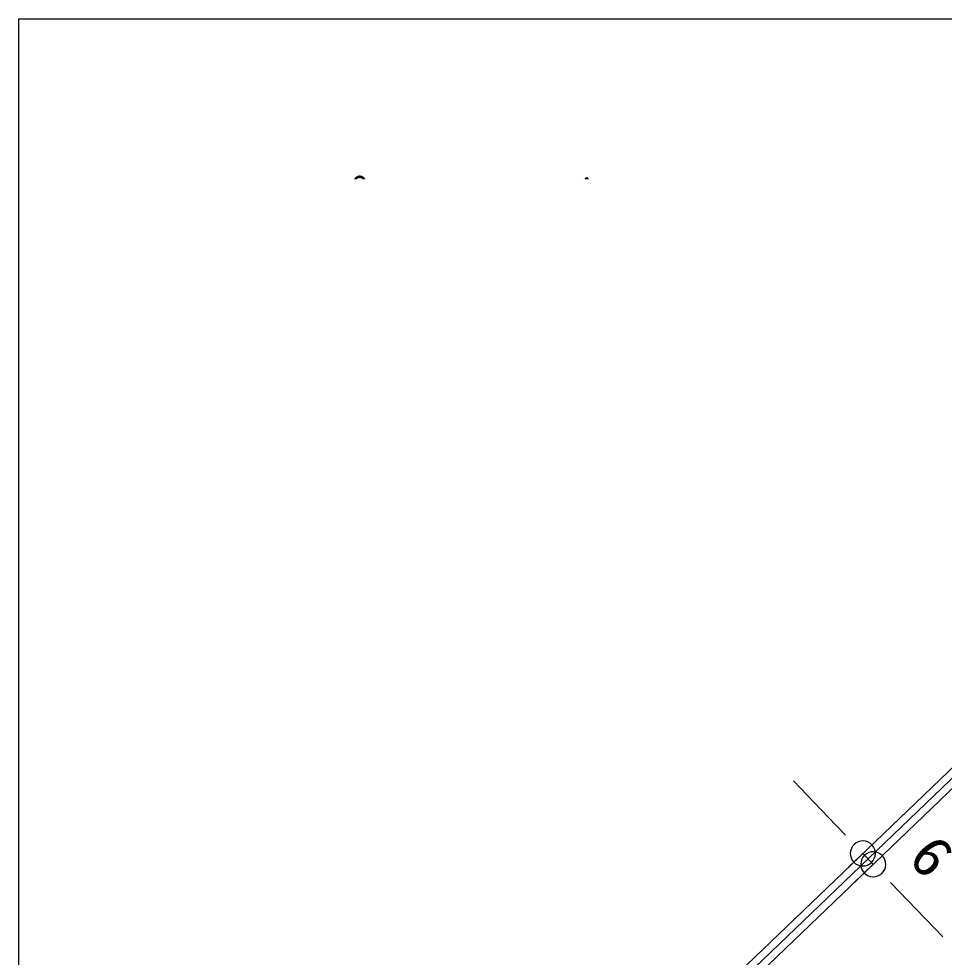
# Model space of a CAD drawing. Units: millimetres, scale not verified. Extents: x -4205 to 4205, y -2975 to 2975.
# Drawn here: x 2361 to 3283, y -238 to 697 of the extents above; entities that cross this region are included whole.
import ezdxf
from ezdxf.enums import TextEntityAlignment as Align

# ---------------------------------------------------------------- set-up
doc = ezdxf.new("R2010")
doc.units = ezdxf.units.MM
doc.header["$LTSCALE"] = 20
for name, color, linetype in [('0-0', 7, 'Continuous'), ('0-1', 3, 'Continuous'), ('0-2', 7, 'Continuous')]:
    doc.layers.add(name, color=color, linetype=linetype)
doc.styles.add('ＭＳ ゴシック', font='')
doc.styles.get('ＭＳ ゴシック').set_extended_font_data('MS Gothic')

msp = doc.modelspace()

# ---------------------------------------------------------------- linework, layer by layer
at = {"layer": '0-0'}
msp.add_lwpolyline([(2361.05, 696.61), (3861.05, 696.61), (3861.05, -1053.39), (2361.05, -1053.39)], close=True, dxfattribs=at)
for points in [[(2735.16, -603.03), (3457.55, 89.34), (3473.91, 97.99), (3507.57, 130.36), (3509.16, 132.23), (3510.36, 134.36), (3511.12, 136.69), (3511.41, 139.13), (3511.21, 141.57), (3510.55, 143.93), (3509.44, 146.11), (3507.92, 148.04), (3506.06, 149.63), (3503.92, 150.83), (3501.59, 151.58), (3499.15, 151.87), (3496.71, 151.68), (3494.35, 151.01)], [(2721.41, -727.79), (2721.41, -605.82), (3507.93, 148.02)], [(3490.24, 148.38), (3456.86, 116.28), (3447.84, 100.81), (2724.58, -592.39)]]:
    msp.add_lwpolyline(points, dxfattribs=at)
msp.add_solid([(3281.66, 536.77), (3281.66, 423.88), (3281.66, 423.88)], dxfattribs=at)
at = {"layer": '0-1'}
for p, q in [((3167.47, -98.48), (3132.88, -62.38)), ((3187.83, -148.21), (3202.05, -134.59)), ((3212.43, -145.42), (3202.05, -134.59)), ((3192.64, -164.37), (3212.43, -145.42)), ((3247.01, -181.53), (3281.59, -217.63))]:
    msp.add_line(p, q, dxfattribs=at)
at = {"layer": '0-2', "color": 3}
for p, q in [((3184.76, -116.53), (3167.47, -98.48)), ((3229.72, -163.47), (3247.01, -181.53))]:
    msp.add_line(p, q, dxfattribs=at)
at = {"layer": '0-2'}
for points in [[(3193.4, -125.56), (3191.81, -127.42), (3190.61, -129.56), (3189.85, -131.89), (3189.55, -134.32), (3189.74, -136.76), (3190.4, -139.12), (3191.51, -141.31), (3193.02, -143.23), (3194.88, -144.83), (3197.02, -146.03), (3199.35, -146.79), (3201.78, -147.08), (3204.22, -146.9), (3206.58, -146.24), (3208.77, -145.13), (3210.7, -143.61), (3212.29, -141.75), (3213.49, -139.62), (3214.25, -137.29), (3214.55, -134.86), (3214.36, -132.41), (3213.7, -130.05), (3212.59, -127.87), (3211.08, -125.94), (3209.22, -124.35), (3207.08, -123.15), (3204.75, -122.38), (3202.32, -122.09), (3199.88, -122.28), (3197.52, -122.94), (3195.33, -124.05)], [(3221.07, -154.45), (3222.67, -152.59), (3223.87, -150.45), (3224.63, -148.12), (3224.92, -145.69), (3224.73, -143.25), (3224.07, -140.89), (3222.97, -138.7), (3221.45, -136.77), (3219.59, -135.18), (3217.46, -133.98), (3215.13, -133.22), (3212.7, -132.92), (3210.25, -133.11), (3207.89, -133.77), (3205.71, -134.88), (3203.78, -136.39), (3202.19, -138.25), (3200.98, -140.39), (3200.22, -142.72), (3199.93, -145.15), (3200.12, -147.59), (3200.78, -149.95), (3201.89, -152.14), (3203.4, -154.07), (3205.26, -155.66), (3207.4, -156.86), (3209.72, -157.62), (3212.16, -157.92), (3214.6, -157.73), (3216.96, -157.07), (3219.14, -155.96)]]:
    msp.add_lwpolyline(points, close=True, dxfattribs=at)

# ---------------------------------------------------------------- texts
at = {"layer": '0-0', "style": 'ＭＳ ゴシック'}
for s, p in [('ポイントビスφ8', (2654.56, 480.33)), ('ポイントビス用キャップ', (2654.56, 423.88))]:
    msp.add_text(s, height=41.38, dxfattribs=at).set_placement(p, align=Align.BOTTOM_LEFT)
at = {"layer": '0-1', "color": 7, "style": 'ＭＳ ゴシック', "width": 1.05}
msp.add_text('6', height=41.38, rotation=313.767, dxfattribs=at).set_placement((3236.64, -149.47), align=Align.BOTTOM_LEFT)

# ---------------------------------------------------------------- next in the draw order: wipeouts: each hides what was drawn before it
msp.add_wipeout([(2654.56, 423.88), (3281.66, 536.77), (3281.66, 423.88), (3281.66, 423.88)])

# ---------------------------------------------------------------- next in the draw order: wipeouts: each hides what was drawn before it
msp.add_wipeout([(2654.56, 536.77), (3281.66, 536.77), (2654.56, 423.88), (2654.56, 423.88)])

doc.saveas('drawing.dxf')
